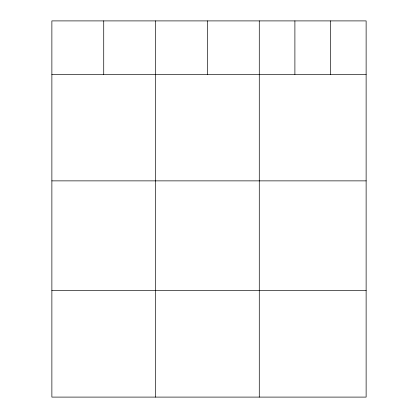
<?xml version="1.0" encoding="UTF-8"?>
<svg xmlns="http://www.w3.org/2000/svg" width="418" height="418" viewBox="0 0 418 418"><rect width="100%" height="100%" fill="white"/><g stroke="black" fill="none" stroke-linecap="round" stroke-linejoin="round"><path stroke-width="0.63" d="M366.126 74.367L366.126 397.1L51.874 397.1L51.874 20.9L366.126 20.9L366.126 74.367L51.874 74.367M51.874 180.869L366.126 180.869M51.874 290.599L366.126 290.599M330.507 20.9L330.507 74.367M294.894 20.9L294.894 74.367M259.28 20.9L259.28 397.1M207.427 20.9L207.427 74.367M155.58 20.9L155.58 397.1M103.727 20.9L103.727 74.367"/></g></svg>
